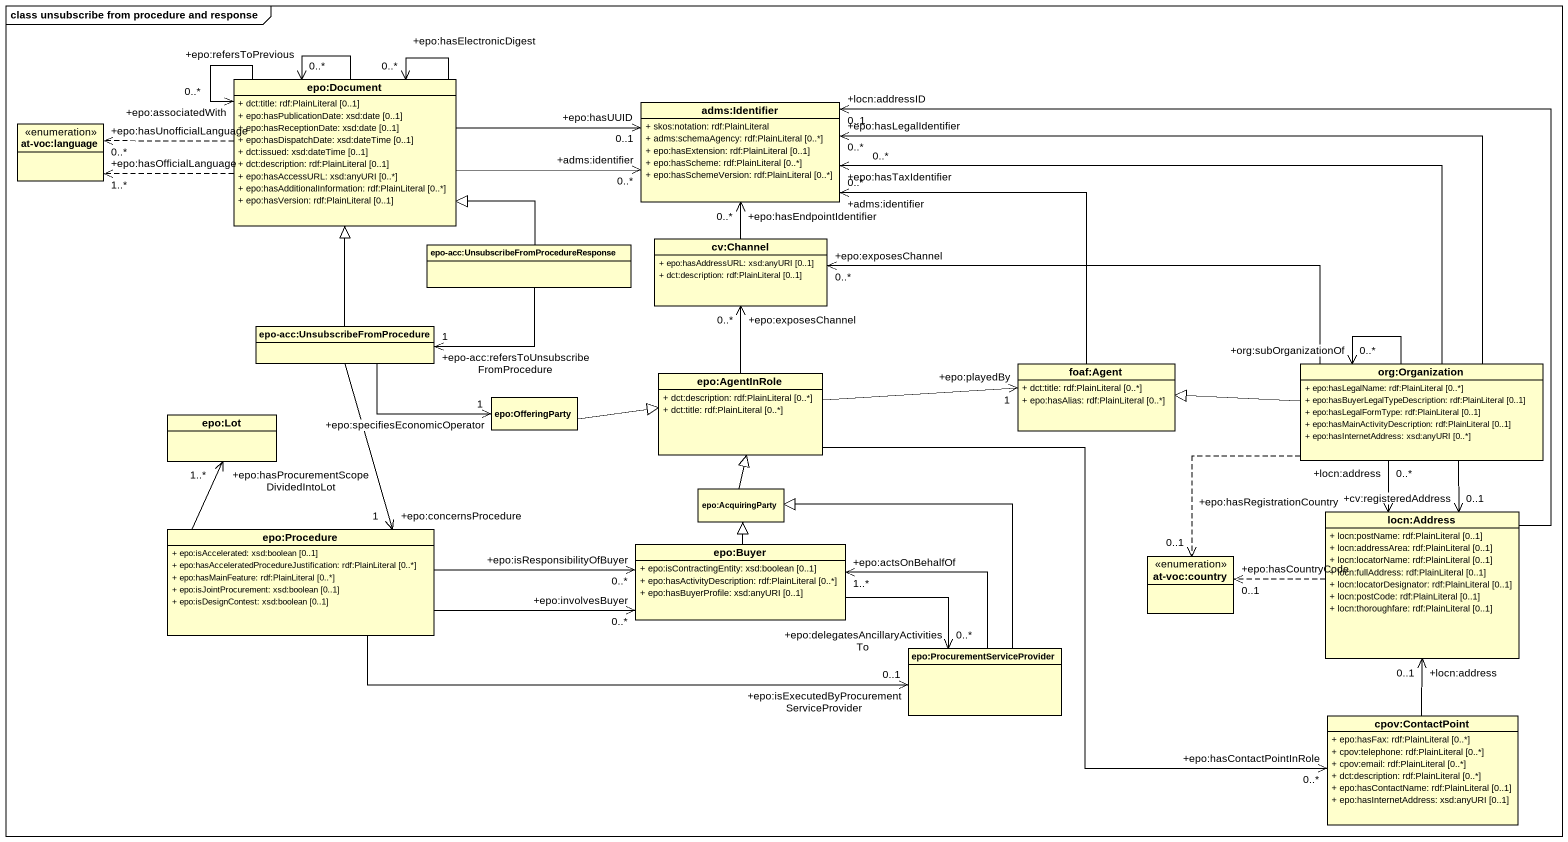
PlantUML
@startuml
mainframe class unsubscribe from procedure and response
hide circle
hide empty members
skinparam classAttributeIconSize 0
class "epo:Document" as epo_Document {
  + dct:title: rdf:PlainLiteral [0..1]
  + epo:hasPublicationDate: xsd:date [0..1]
  + epo:hasReceptionDate: xsd:date [0..1]
  + epo:hasDispatchDate: xsd:dateTime [0..1]
  + dct:issued: xsd:dateTime [0..1]
  + dct:description: rdf:PlainLiteral [0..1]
  + epo:hasAccessURL: xsd:anyURI [0..*]
  + epo:hasAdditionalInformation: rdf:PlainLiteral [0..*]
  + epo:hasVersion: rdf:PlainLiteral [0..1]
}
class "adms:Identifier" as adms_Identifier {
  + skos:notation: rdf:PlainLiteral
  + adms:schemaAgency: rdf:PlainLiteral [0..*]
  + epo:hasExtension: rdf:PlainLiteral [0..1]
  + epo:hasScheme: rdf:PlainLiteral [0..*]
  + epo:hasSchemeVersion: rdf:PlainLiteral [0..*]
}
enum "at-voc:language" as at_voc_language
class "epo-acc:UnsubscribeFromProcedureResponse" as epo_acc_UnsubscribeFromProce
class "cv:Channel" as cv_Channel {
  + epo:hasAddressURL: xsd:anyURI [0..1]
  + dct:description: rdf:PlainLiteral [0..1]
}
class "epo-acc:UnsubscribeFromProcedure" as epo_acc_UnsubscribeFromProce_2
class "epo:OfferingParty" as epo_OfferingParty
class "epo:AgentInRole" as epo_AgentInRole {
  + dct:description: rdf:PlainLiteral [0..*]
  + dct:title: rdf:PlainLiteral [0..*]
}
class "foaf:Agent" as foaf_Agent {
  + dct:title: rdf:PlainLiteral [0..*]
  + epo:hasAlias: rdf:PlainLiteral [0..*]
}
class "org:Organization" as org_Organization {
  + epo:hasLegalName: rdf:PlainLiteral [0..*]
  + epo:hasBuyerLegalTypeDescription: rdf:PlainLiteral [0..1]
  + epo:hasLegalFormType: rdf:PlainLiteral [0..1]
  + epo:hasMainActivityDescription: rdf:PlainLiteral [0..1]
  + epo:hasInternetAddress: xsd:anyURI [0..*]
}
class "epo:Lot" as epo_Lot
class "epo:AcquiringParty" as epo_AcquiringParty
class "epo:Procedure" as epo_Procedure {
  + epo:isAccelerated: xsd:boolean [0..1]
  + epo:hasAcceleratedProcedureJustification: rdf:PlainLiteral [0..*]
  + epo:hasMainFeature: rdf:PlainLiteral [0..*]
  + epo:isJointProcurement: xsd:boolean [0..1]
  + epo:isDesignContest: xsd:boolean [0..1]
}
class "locn:Address" as locn_Address {
  + locn:postName: rdf:PlainLiteral [0..1]
  + locn:addressArea: rdf:PlainLiteral [0..1]
  + locn:locatorName: rdf:PlainLiteral [0..1]
  + locn:fullAddress: rdf:PlainLiteral [0..1]
  + locn:locatorDesignator: rdf:PlainLiteral [0..1]
  + locn:postCode: rdf:PlainLiteral [0..1]
  + locn:thoroughfare: rdf:PlainLiteral [0..1]
}
class "epo:Buyer" as epo_Buyer {
  + epo:isContractingEntity: xsd:boolean [0..1]
  + epo:hasActivityDescription: rdf:PlainLiteral [0..*]
  + epo:hasBuyerProfile: xsd:anyURI [0..1]
}
enum "at-voc:country" as at_voc_country
class "epo:ProcurementServiceProvider" as epo_ProcurementServiceProvid
class "cpov:ContactPoint" as cpov_ContactPoint {
  + epo:hasFax: rdf:PlainLiteral [0..*]
  + cpov:telephone: rdf:PlainLiteral [0..*]
  + cpov:email: rdf:PlainLiteral [0..*]
  + dct:description: rdf:PlainLiteral [0..*]
  + epo:hasContactName: rdf:PlainLiteral [0..1]
  + epo:hasInternetAddress: xsd:anyURI [0..1]
}
epo_Document --> "+epo:refersToPrevious\n0..*" epo_Document
epo_Document --> "+epo:associatedWith\n0..*" epo_Document
epo_Document --> "+epo:hasElectronicDigest\n0..*" epo_Document
epo_Document -right-> "+adms:identifier\n0..*" adms_Identifier
epo_Document -right-> "+epo:hasUUID\n0..1" adms_Identifier
epo_Document .left.> "+epo:hasUnofficialLanguage\n0..*" at_voc_language
epo_Document .left.> "+epo:hasOfficialLanguage\n1..*" at_voc_language
epo_acc_UnsubscribeFromProce -up-|> epo_Document
epo_acc_UnsubscribeFromProce -left-> "+epo-acc:refersToUnsubscribeFromProcedure\n1" epo_acc_UnsubscribeFromProce_2
cv_Channel -up-> "+epo:hasEndpointIdentifier\n0..*" adms_Identifier
epo_acc_UnsubscribeFromProce_2 -up-|> epo_Document
epo_acc_UnsubscribeFromProce_2 -right-> "+epo:specifiesEconomicOperator\n1" epo_OfferingParty
epo_acc_UnsubscribeFromProce_2 --> "+epo:concernsProcedure\n1" epo_Procedure
epo_OfferingParty -right-|> epo_AgentInRole
epo_AgentInRole -up-> "+epo:exposesChannel\n0..*" cv_Channel
epo_AgentInRole -right-> "+epo:playedBy\n1" foaf_Agent
epo_AgentInRole -right-> "+epo:hasContactPointInRole\n0..*" cpov_ContactPoint
foaf_Agent -up-> "+adms:identifier\n0..*" adms_Identifier
org_Organization -left-> "+epo:hasLegalIdentifier\n0..*" adms_Identifier
org_Organization -left-> "+epo:hasTaxIdentifier\n0..*" adms_Identifier
org_Organization -left-> "+epo:exposesChannel\n0..*" cv_Channel
org_Organization -left-|> foaf_Agent
org_Organization --> "+org:subOrganizationOf\n0..*" org_Organization
org_Organization --> "+cv:registeredAddress\n0..1" locn_Address
org_Organization --> "+locn:address\n0..*" locn_Address
org_Organization ..> "+epo:hasRegistrationCountry\n0..1" at_voc_country
epo_AcquiringParty -up-|> epo_AgentInRole
epo_Procedure -up-> "+epo:hasProcurementScopeDividedIntoLot\n1..*" epo_Lot
epo_Procedure -right-> "+epo:involvesBuyer\n0..*" epo_Buyer
epo_Procedure -right-> "+epo:isResponsibilityOfBuyer\n0..*" epo_Buyer
epo_Procedure -right-> "+epo:isExecutedByProcurementServiceProvider\n0..1" epo_ProcurementServiceProvid
locn_Address -up-> "+locn:addressID\n0..1" adms_Identifier
locn_Address .left.> "+epo:hasCountryCode\n0..1" at_voc_country
epo_Buyer -up-|> epo_AcquiringParty
epo_Buyer -right-> "+epo:delegatesAncillaryActivitiesTo\n0..*" epo_ProcurementServiceProvid
epo_ProcurementServiceProvid -up-|> epo_AcquiringParty
epo_ProcurementServiceProvid -left-> "+epo:actsOnBehalfOf\n1..*" epo_Buyer
cpov_ContactPoint -up-> "+locn:address\n0..1" locn_Address
@enduml
